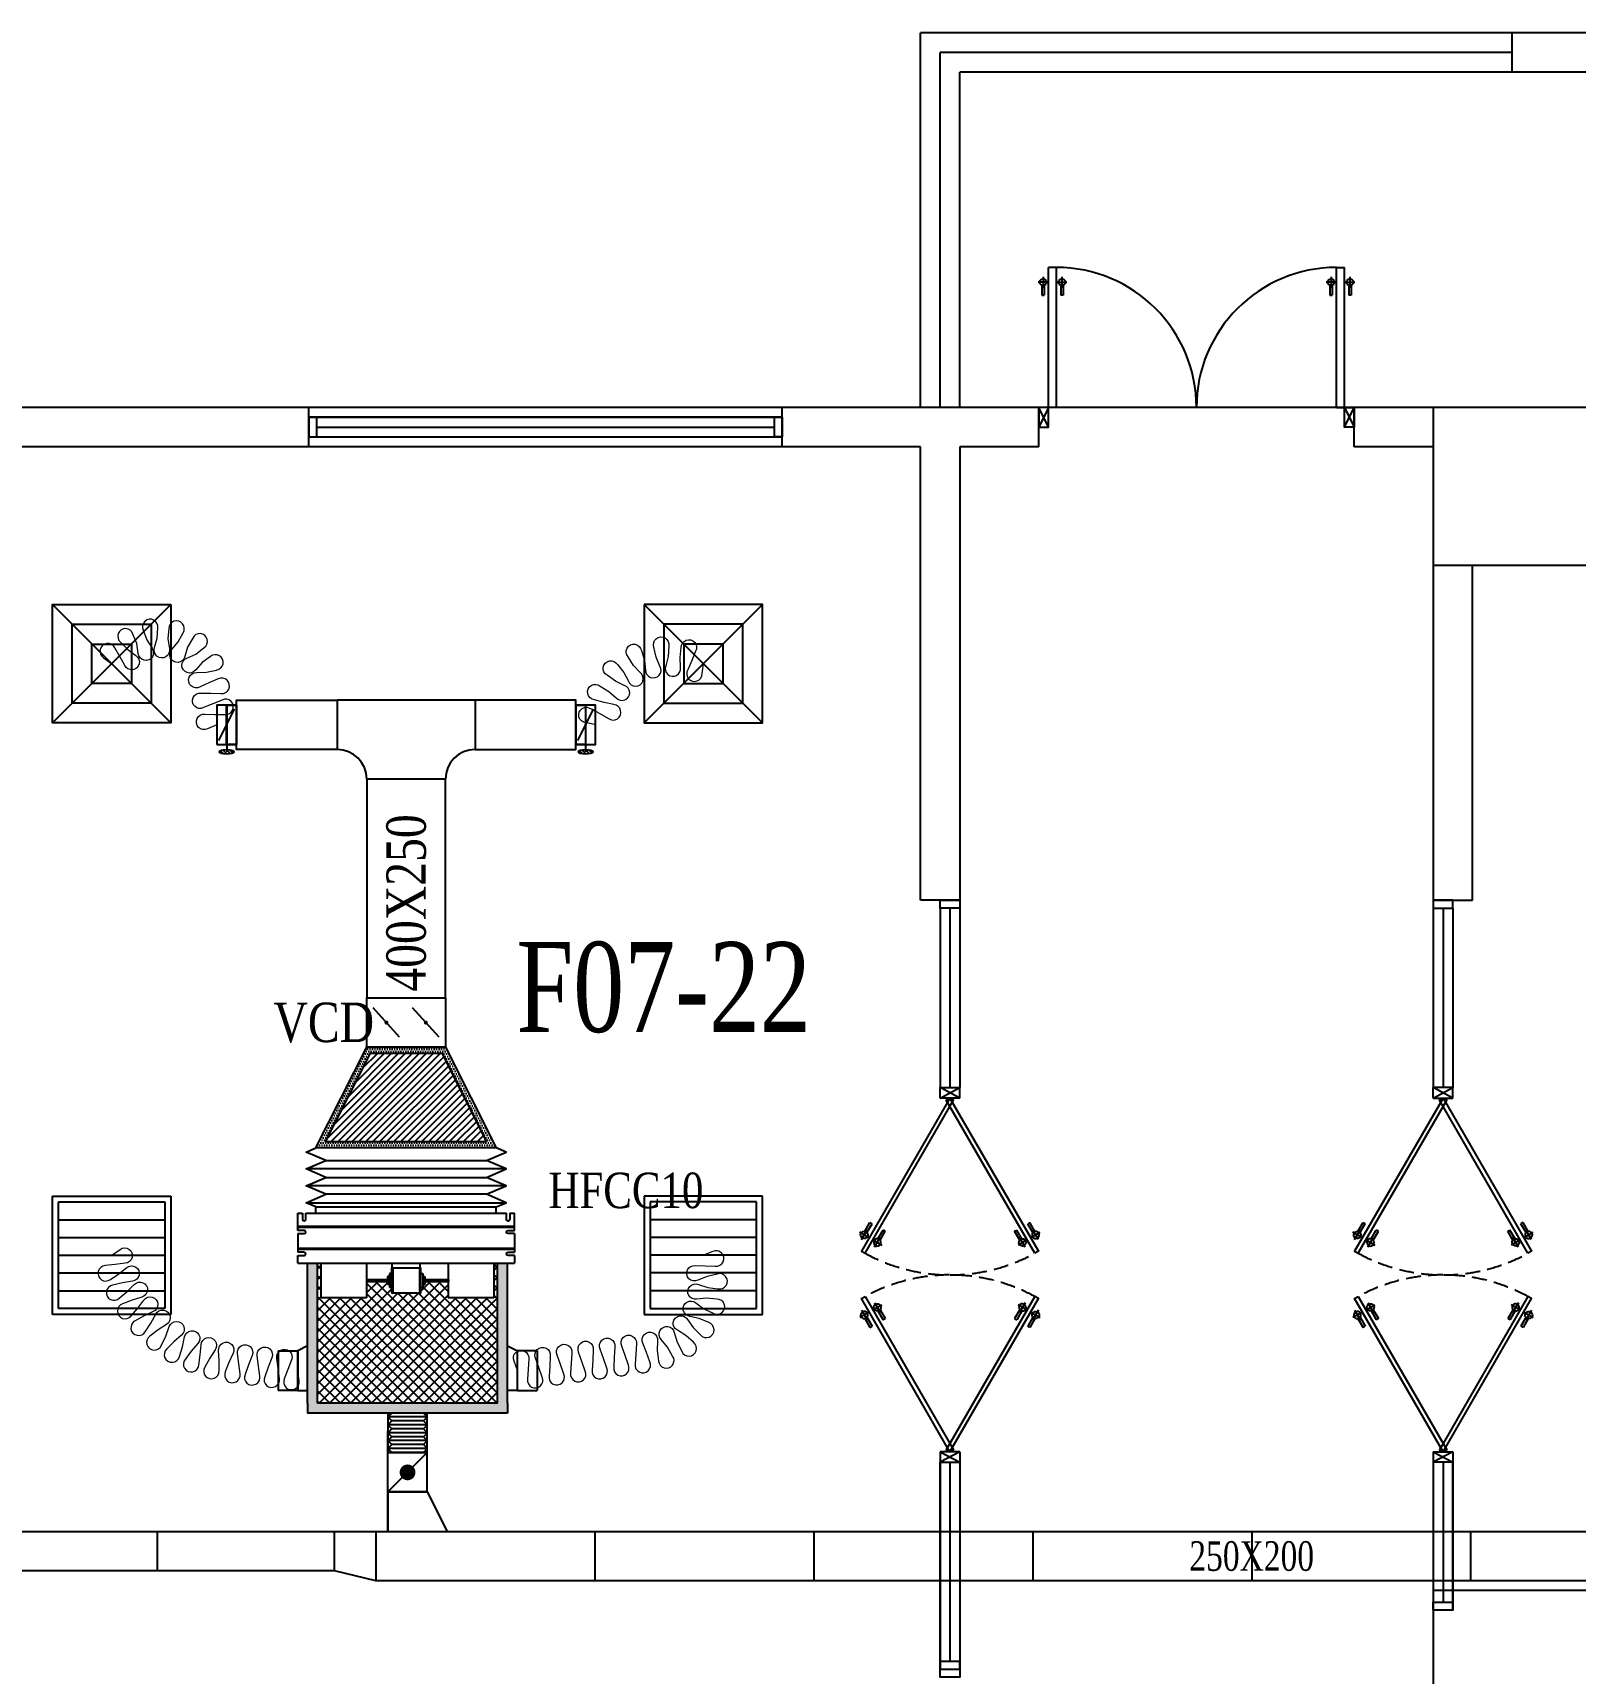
# Model space of a CAD drawing. Header units: metres. Extents: x 352651 to 1421851, y -87441 to -24441.
# Drawn here: x 909482 to 917302, y -40880 to -32560 of the extents above; entities that cross this region are included whole.
import ezdxf
from ezdxf.enums import TextEntityAlignment as Align

# ---------------------------------------------------------------- set-up
doc = ezdxf.new("R2010")
doc.units = ezdxf.units.M
doc.header["$LTSCALE"] = 300
doc.header["$MEASUREMENT"] = 0
doc.linetypes.add('DASHED2', pattern=[0.375, 0.25, -0.125])
for name, color, linetype in [('bat noi mem', 4, 'CONTINUOUS'), ('CUA', 8, 'CONTINUOUS'), ('CUAGIO', 2, 'CONTINUOUS'), ('HATCH', 145, 'CONTINUOUS'), ('KHUAT', 8, 'DASHED2'), ('KT', 1, 'CONTINUOUS'), ('THAY', 9, 'CONTINUOUS'), ('thiet bi', 11, 'CONTINUOUS'), ('TUONG', 7, 'CONTINUOUS'), ('vach', 6, 'CONTINUOUS')]:
    doc.layers.add(name, color=color, linetype=linetype)
doc.layers.add('noi mem', color=5, linetype='BATTING', lineweight=0)
doc.styles.add('PHU', font='vntimeh.shx', dxfattribs={"width": 0.8})
doc.styles.add('ROMANS', font='romans.shx', dxfattribs={"width": 0.75, "bigfont": 'romancvn.shx'})
doc.linetypes.add('BATTING', pattern='A,0.0001,-0.1,[134,ltypeshp.shx,S=0.1,R=0,X=-0.1,Y=0],-0.2,[134,ltypeshp.shx,S=0.1,R=180,X=0.1,Y=0],-0.1', length=0.4001)

# ---------------------------------------------------------------- blocks, each defined once
blk = doc.blocks.new('c1800')
at = {"layer": 'CUA', "ltscale": 0.2}
for p, q in [((50, 0), (50, 710)), ((90, 710), (50, 710)), ((90, 0), (90, 710)), ((1510, 0), (1510, 710)), ((1510, 710), (1550, 710)), ((1550, 0), (1550, 710)), ((46.9, 635.3), (-2.3, 635.3)), ((16.3, 619.1), (16.3, 569.8)), ((22.3, 661.5), (22.3, 606.6)), ((28.2, 619.1), (28.2, 569.8)), ((93.1, 635.3), (142.3, 635.3)), ((111.8, 619.1), (111.8, 569.8)), ((117.7, 661.5), (117.7, 606.6)), ((123.7, 619.1), (123.7, 569.8)), ((1506.9, 635.3), (1457.7, 635.3)), ((1476.3, 619.1), (1476.3, 569.8)), ((1482.3, 661.5), (1482.3, 606.6)), ((1488.2, 619.1), (1488.2, 569.8)), ((1553.1, 635.3), (1602.3, 635.3)), ((1571.8, 619.1), (1571.8, 569.8)), ((1577.7, 661.5), (1577.7, 606.6)), ((1583.7, 619.1), (1583.7, 569.8)), ((16.3, 569.8), (28.2, 569.8)), ((123.7, 569.8), (111.8, 569.8)), ((1476.3, 569.8), (1488.2, 569.8)), ((1583.7, 569.8), (1571.8, 569.8)), ((50, 0), (0, -100)), ((50, -100), (0, 0)), ((50, -100), (50, 0)), ((90, 0), (50, 0)), ((1510, 0), (1550, 0)), ((1550, -100), (1550, 0)), ((1550, -100), (1600, 0)), ((1550, 0), (1600, -100)), ((50, -100), (50, -100)), ((1550, -100), (1550, -100))]:
    blk.add_line(p, q, dxfattribs=at)
for points in [[(50, 0), (0, 0), (0, -100), (50, -100)], [(1550, 0), (1600, 0), (1600, -100), (1550, -100)]]:
    blk.add_lwpolyline(points, close=True, dxfattribs=at)
for centre in [(22.3, 635.3), (117.7, 635.3), (1482.3, 635.3), (1577.7, 635.3)]:
    blk.add_circle(centre, 17.3, dxfattribs=at)
for centre, start, end in [((90, 0), 0, 90), ((1510, 0), 90, 180)]:
    blk.add_arc(centre, 710, start, end, dxfattribs=at)
blk = doc.blocks.new('cot1')
at = {"layer": 'vach'}
blk.add_lwpolyline([(-400, -400), (400, -400), (400, 400), (-400, 400)], close=True, dxfattribs=at)
blk = doc.blocks.new('SAD')
at = {"layer": 'CUAGIO', "color": 8}
for p, q in [((-300, -300), (300, 300)), ((300, -300), (-300, 300))]:
    blk.add_line(p, q, dxfattribs=at)
at = {"layer": 'CUAGIO'}
blk.add_lwpolyline([(300, -300), (300, 300), (-300, 300), (-300, -300)], close=True, dxfattribs=at)
at = {"layer": 'CUAGIO', "color": 8}
for points in [[(200, -200), (200, 200), (-200, 200), (-200, -200)], [(100, -100), (100, 100), (-100, 100), (-100, -100)]]:
    blk.add_lwpolyline(points, close=True, dxfattribs=at)
blk = doc.blocks.new('SAG')
at = {"layer": 'CUAGIO'}
for p, q in [((-300, 300), (-300, -300)), ((300, 300), (-300, 300)), ((300, -300), (300, 300)), ((-300, -300), (300, -300))]:
    blk.add_line(p, q, dxfattribs=at)
at = {"layer": 'CUAGIO', "color": 8}
for p, q in [((-270, 270), (-270, -270)), ((270, 270), (-270, 270)), ((-180, -270), (-180, 270)), ((-90, -270), (-90, 270)), ((0, -270), (0, 270)), ((90, -270), (90, 270)), ((180, -270), (180, 270)), ((270, -270), (270, 270)), ((-270, -270), (270, -270))]:
    blk.add_line(p, q, dxfattribs=at)
blk = doc.blocks.new('1-van gio D200')
at = {"layer": 'CUAGIO'}
h = blk.add_hatch(dxfattribs=at)
h.set_pattern_fill('ANSI31', color=256, scale=100, style=0)
edge = h.paths.add_edge_path()
edge.add_ellipse((486127, -58494), major_axis=(-38.1, 0), ratio=0.310482, start_angle=0, end_angle=360, ccw=False)
for p, q in [((486167, -58437.3), (486087.1, -58277.5)), ((486127, -58257.4), (486127, -58494))]:
    blk.add_line(p, q, dxfattribs=at)
at = {"layer": 'CUAGIO', "const_width": 3}
for points in [[(486127, -58457.4), (486177, -58457.4), (486177, -58257.4), (486077, -58257.4), (486077, -58457.4), (486127, -58457.4)], [(486167, -58437.3), (486087.1, -58277.5)], [(486127, -58257.4), (486127, -58494)]]:
    blk.add_lwpolyline(points, dxfattribs=at)
at = {"layer": 'CUAGIO'}
blk.add_lwpolyline([(486177, -58457.4), (486077, -58457.4), (486077, -58257.4), (486177, -58257.4)], close=True, dxfattribs=at)
at = {"layer": 'CUAGIO', "const_width": 5.35}
blk.add_lwpolyline([(486130.7, -58357.4, -1), (486123.3, -58357.4, -1)], format="xyb", close=True, dxfattribs=at)
at = {"layer": 'CUAGIO', "extrusion": (0, 0, -1)}
blk.add_ellipse((486127, -58494), major_axis=(-38.1, 0), ratio=0.310482, start_param=-1.570796, end_param=4.712389, dxfattribs=at)
blk = doc.blocks.new('bac noi mem')
at = {"layer": 'bat noi mem'}
for p, q in [((493886.7, -64673), (493866.7, -64693)), ((494066.7, -64693), (493866.7, -64693)), ((493866.7, -64693), (493886.7, -64713)), ((493886.7, -64713), (493866.7, -64733)), ((494046.7, -64673), (493886.7, -64673)), ((494046.7, -64713), (493886.7, -64713)), ((494046.7, -64673), (494066.7, -64693)), ((494066.7, -64693), (494046.7, -64713)), ((494046.7, -64713), (494066.7, -64733)), ((494066.7, -64733), (493866.7, -64733)), ((493866.7, -64733), (493886.7, -64753)), ((493886.7, -64753), (493866.7, -64773)), ((494066.7, -64773), (493866.7, -64773)), ((493866.7, -64773), (493886.7, -64793)), ((493886.7, -64793), (493866.7, -64813)), ((494046.7, -64753), (493886.7, -64753)), ((494046.7, -64793), (493886.7, -64793)), ((494066.7, -64733), (494046.7, -64753)), ((494046.7, -64753), (494066.7, -64773)), ((494066.7, -64773), (494046.7, -64793)), ((494046.7, -64793), (494066.7, -64813)), ((494066.7, -64813), (493866.7, -64813)), ((493866.7, -64813), (493886.7, -64833)), ((493886.7, -64833), (493866.7, -64853)), ((494066.7, -64853), (493866.7, -64853)), ((493866.7, -64853), (493886.7, -64873)), ((494046.7, -64833), (493886.7, -64833)), ((494046.7, -64873), (493886.7, -64873)), ((494066.7, -64813), (494046.7, -64833)), ((494046.7, -64833), (494066.7, -64853)), ((494066.7, -64853), (494046.7, -64873))]:
    blk.add_line(p, q, dxfattribs=at)

msp = doc.modelspace()

# ---------------------------------------------------------------- hatches: boundary and pattern name
at = {"layer": 'CUAGIO'}
h = msp.add_hatch(dxfattribs=at)
h.set_pattern_fill('DOTS', color=256, scale=200, style=0)
h.set_pattern_definition([(0, (85841.88, -151738.828), (6.25, 12.5), [0, -12.5])])
h.paths.add_polyline_path([(911783.2, -38184.9), (910966.6, -38184.9), (911193.4, -37734.9), (911556.5, -37734.9)], flags=16)
h.paths.add_polyline_path([(911831.9, -38214.9), (910917.9, -38214.9), (911174.9, -37704.9), (911574.9, -37704.9)])
h = msp.add_hatch(dxfattribs=at)
h.set_pattern_fill('ANSI31', color=256, scale=200, style=0)
h.set_pattern_definition([(45, (85841.88, -151738.828), (-17.6776695, 17.6776695), [])])
h.paths.add_polyline_path([(911678.5, -37977), (911382.1, -37977), (911382.1, -38184.9), (911783.2, -38184.9)])
h.paths.add_polyline_path([(911556.5, -37734.9), (911382.1, -37734.9), (911382.1, -37977), (911678.5, -37977)])
h.paths.add_polyline_path([(911382.1, -37734.9), (911193.4, -37734.9), (911071.4, -37977), (911382.1, -37977)])
h.paths.add_polyline_path([(911382.1, -37977), (911071.4, -37977), (910966.6, -38184.9), (911382.1, -38184.9)])
h = msp.add_hatch(dxfattribs=at)
h.set_pattern_fill('DOTS', color=2, scale=200, style=0)
h.set_pattern_definition([(0, (338269.913, 18032.082), (6.25, 12.5), [0, -12.5])])
h.paths.add_polyline_path([(911838.9, -39510.4), (910925.3, -39510.4), (910925.3, -38800.4), (910875.3, -38800.4), (910875.3, -39510.4), (910875.3, -39560.4), (911888.9, -39560.4), (911888.9, -39510.4), (911888.9, -38800.4), (911838.9, -38800.4)])
at = {"layer": 'CUAGIO', "ltscale": 1.5}
h = msp.add_hatch(dxfattribs=at)
h.set_pattern_fill('ANSI37', color=9, scale=300, style=0)
h.set_pattern_definition([(45, (449096.513, -450.78), (-26.5165043, 26.5165043), []), (135, (449096.513, -450.78), (-26.5165043, -26.5165043), [])])
h.paths.add_polyline_path([(911838.9, -39510.4), (911838.9, -38800.4), (911819.8, -38800.4), (911819.8, -38975.4), (911589.6, -38975.4), (911589.6, -38892.5), (911469.9, -38892.5), (911469.9, -38908.1), (911459.4, -38908.1), (911459.4, -38923.9), (911449.5, -38923.9), (911449.5, -38948.9, -1), (911443, -38951), (911306.8, -38951, -1), (911300.4, -38948.9), (911300.4, -38923.9), (911290.5, -38923.9), (911290.5, -38908.1), (911279.9, -38908.1), (911279.9, -38892.5), (911174.7, -38892.5), (911174.7, -38975.4), (910944.5, -38975.4), (910944.5, -38800.4), (910925.3, -38800.4), (910925.3, -39510.4)])

# ---------------------------------------------------------------- linework, layer by layer
at = {"layer": 'bat noi mem'}
for p, q in [((911831.9, -38214.9), (910917.9, -38214.9)), ((911881.9, -38322.1), (910867.9, -38322.1)), ((910967.9, -38279.2), (911781.9, -38279.2)), ((911881.9, -38407.8), (910867.9, -38407.8)), ((910967.9, -38364.9), (911781.9, -38364.9)), ((910867.9, -38493.5), (911881.9, -38493.5)), ((911781.9, -38450.6), (910967.9, -38450.6))]:
    msp.add_line(p, q, dxfattribs=at)
for points in [[(910917.9, -38514.9), (910867.9, -38493.5), (910967.9, -38450.6), (910867.9, -38407.8), (910967.9, -38364.9), (910867.9, -38322.1), (910967.9, -38279.2), (910867.9, -38236.3), (910917.9, -38214.9)], [(911831.9, -38514.9), (911881.9, -38493.5), (911781.9, -38450.6), (911881.9, -38407.8), (911781.9, -38364.9), (911881.9, -38322.1), (911781.9, -38279.2), (911881.9, -38236.3), (911831.9, -38214.9)]]:
    msp.add_lwpolyline(points, dxfattribs=at)
at = {"layer": 'CUA', "linetype": 'Continuous'}
for p, q in [((913282.1, -34509.6), (910882.1, -34509.6)), ((910882.1, -34509.6), (913282.1, -34509.6)), ((910882.1, -34609.6), (913282.1, -34609.6)), ((910922.1, -34559.6), (913242.1, -34559.6)), ((914082.1, -36999.6), (914082.1, -37909.6)), ((914132.1, -36999.6), (914132.1, -37909.6)), ((914182.1, -36999.6), (914182.1, -37909.6)), ((916582.1, -36999.6), (916582.1, -37909.6)), ((916632.1, -36999.6), (916632.1, -37909.6)), ((916682.1, -36999.6), (916682.1, -37909.6)), ((914082.1, -40859.6), (914082.1, -39809.6)), ((914082.1, -39809.6), (914082.1, -40859.6)), ((914132.1, -39809.6), (914132.1, -40819.6)), ((914182.1, -39809.6), (914182.1, -40859.6)), ((916582.1, -39809.6), (916582.1, -40559.6)), ((916632.1, -39809.6), (916632.1, -40519.6)), ((916682.1, -40559.6), (916682.1, -39809.6)), ((916682.1, -39809.6), (916682.1, -40559.6))]:
    msp.add_line(p, q, dxfattribs=at)
at = {"layer": 'CUA'}
for p, q in [((914082.1, -37909.6), (914181.7, -37909.6)), ((914181.7, -37962.3), (914082.1, -37909.6)), ((914082.1, -37962.3), (914181.7, -37909.6)), ((914082.1, -37962.3), (914082.1, -37909.6)), ((914181.7, -37962.3), (914181.7, -37909.6)), ((916682.1, -37909.6), (916582.6, -37909.6)), ((916582.6, -37962.3), (916682.1, -37909.6)), ((916682.1, -37962.3), (916582.6, -37909.6)), ((916582.6, -37962.3), (916582.6, -37909.6)), ((916682.1, -37962.3), (916682.1, -37909.6)), ((914181.7, -37962.3), (914082.1, -37962.3)), ((916582.6, -37962.3), (916682.1, -37962.3)), ((913700.5, -38638.5), (913726.5, -38593.5)), ((913711.3, -38644.7), (913737.3, -38599.7)), ((913726.5, -38593.5), (913737.3, -38599.7)), ((914537.3, -38593.5), (914526.5, -38599.7)), ((914552.5, -38644.7), (914526.5, -38599.7)), ((914563.3, -38638.5), (914537.3, -38593.5)), ((916201, -38638.5), (916227, -38593.5)), ((916211.8, -38644.7), (916237.8, -38599.7)), ((916227, -38593.5), (916237.8, -38599.7)), ((917037.8, -38593.5), (917027, -38599.7)), ((917053, -38644.7), (917027, -38599.7)), ((917063.8, -38638.5), (917037.8, -38593.5)), ((913719.9, -38669.5), (913674.9, -38643.5)), ((913683.6, -38680.4), (913712.5, -38630.2)), ((913741.5, -38681.9), (913786.4, -38707.9)), ((913750.2, -38718.8), (913779.1, -38668.7)), ((913767.2, -38677), (913793.1, -38631.9)), ((913778, -38683.2), (913803.9, -38638.2)), ((913803.9, -38638.2), (913793.1, -38631.9)), ((914459.9, -38638.2), (914470.7, -38631.9)), ((914485.9, -38683.2), (914459.9, -38638.2)), ((914496.7, -38677), (914470.7, -38631.9)), ((914522.4, -38681.9), (914477.4, -38707.9)), ((914513.7, -38718.8), (914484.7, -38668.7)), ((914544, -38669.5), (914588.9, -38643.5)), ((914580.3, -38680.4), (914551.3, -38630.2)), ((916220.3, -38669.5), (916175.4, -38643.5)), ((916184, -38680.4), (916213, -38630.2)), ((916241.9, -38681.9), (916286.9, -38707.9)), ((916250.6, -38718.8), (916279.6, -38668.7)), ((916267.6, -38677), (916293.6, -38631.9)), ((916278.4, -38683.2), (916304.4, -38638.2)), ((916304.4, -38638.2), (916293.6, -38631.9)), ((916960.3, -38638.2), (916971.1, -38631.9)), ((916986.3, -38683.2), (916960.3, -38638.2)), ((916997.1, -38677), (916971.1, -38631.9)), ((917022.8, -38681.9), (916977.9, -38707.9)), ((917014.1, -38718.8), (916985.1, -38668.7)), ((917044.4, -38669.5), (917089.4, -38643.5)), ((917080.7, -38680.4), (917051.8, -38630.2)), ((913741.5, -39037.2), (913786.4, -39011.3)), ((913750.2, -39000.3), (913779.1, -39050.5)), ((914522.4, -39037.2), (914477.4, -39011.3)), ((914513.7, -39000.3), (914484.7, -39050.5)), ((916241.9, -39037.2), (916286.9, -39011.3)), ((916250.6, -39000.3), (916279.6, -39050.5)), ((917022.8, -39037.2), (916977.9, -39011.3)), ((917014.1, -39000.3), (916985.1, -39050.5)), ((913719.9, -39049.7), (913674.9, -39075.6)), ((913683.6, -39038.8), (913712.5, -39088.9)), ((913700.5, -39080.6), (913726.5, -39125.7)), ((913711.3, -39074.4), (913737.3, -39119.4)), ((913767.2, -39042.2), (913793.1, -39087.2)), ((913778, -39035.9), (913803.9, -39081)), ((913803.9, -39081), (913793.1, -39087.2)), ((914485.9, -39035.9), (914459.9, -39081)), ((914459.9, -39081), (914470.7, -39087.2)), ((914496.7, -39042.2), (914470.7, -39087.2)), ((914552.5, -39074.4), (914526.5, -39119.4)), ((914563.3, -39080.6), (914537.3, -39125.7)), ((914544, -39049.7), (914588.9, -39075.6)), ((914580.3, -39038.8), (914551.3, -39088.9)), ((916220.3, -39049.7), (916175.4, -39075.6)), ((916184, -39038.8), (916213, -39088.9)), ((916201, -39080.6), (916227, -39125.7)), ((916211.8, -39074.4), (916237.8, -39119.4)), ((916267.6, -39042.2), (916293.6, -39087.2)), ((916278.4, -39035.9), (916304.4, -39081)), ((916304.4, -39081), (916293.6, -39087.2)), ((916986.3, -39035.9), (916960.3, -39081)), ((916960.3, -39081), (916971.1, -39087.2)), ((916997.1, -39042.2), (916971.1, -39087.2)), ((917053, -39074.4), (917027, -39119.4)), ((917063.8, -39080.6), (917037.8, -39125.7)), ((917044.4, -39049.7), (917089.4, -39075.6)), ((917080.7, -39038.8), (917051.8, -39088.9)), ((913726.5, -39125.7), (913737.3, -39119.4)), ((914537.3, -39125.7), (914526.5, -39119.4)), ((916227, -39125.7), (916237.8, -39119.4)), ((917037.8, -39125.7), (917027, -39119.4)), ((914181.7, -39756.8), (914082.1, -39756.8)), ((914181.7, -39756.8), (914082.1, -39809.6)), ((914082.1, -39756.8), (914181.7, -39809.6)), ((914082.1, -39756.8), (914082.1, -39809.6)), ((914181.7, -39756.8), (914181.7, -39809.6)), ((916582.6, -39756.8), (916682.1, -39756.8)), ((916582.6, -39756.8), (916682.1, -39809.6)), ((916682.1, -39756.8), (916582.6, -39809.6)), ((916582.6, -39756.8), (916582.6, -39809.6)), ((916682.1, -39756.8), (916682.1, -39809.6)), ((914082.1, -39809.6), (914181.7, -39809.6)), ((916682.1, -39809.6), (916582.6, -39809.6))]:
    msp.add_line(p, q, dxfattribs=at)
at = {"layer": 'CUA', "linetype": 'Continuous'}
for points in [[(910882.1, -34609.6), (910922.1, -34609.6), (910922.1, -34509.6), (910882.1, -34509.6)], [(913282.1, -34609.6), (913242.1, -34609.6), (913242.1, -34509.6), (913282.1, -34509.6)], [(914182.1, -36959.6), (914182.1, -36999.6), (914082.1, -36999.6), (914082.1, -36959.6)], [(916582.1, -36959.6), (916582.1, -36999.6), (916682.1, -36999.6), (916682.1, -36959.6)], [(916582.1, -40559.6), (916582.1, -40519.6), (916682.1, -40519.6), (916682.1, -40559.6)], [(914182.1, -40859.6), (914182.1, -40819.6), (914082.1, -40819.6), (914082.1, -40859.6)], [(914182.1, -40859.6), (914182.1, -40899.6), (914082.1, -40899.6), (914082.1, -40859.6)]]:
    msp.add_lwpolyline(points, close=True, dxfattribs=at)
at = {"layer": 'CUA'}
for points in [[(913701.6, -38749.9), (914150.2, -37972.9), (914131.9, -37962.3), (913683.3, -38739.4)], [(914562.2, -38749.9), (914113.6, -37972.9), (914131.9, -37962.3), (914580.5, -38739.4)], [(916202, -38749.9), (916650.6, -37972.9), (916632.4, -37962.3), (916183.7, -38739.4)], [(917062.7, -38749.9), (916614.1, -37972.9), (916632.4, -37962.3), (917081, -38739.4)], [(913701.6, -38969.2), (914150.2, -39746.2), (914131.9, -39756.8), (913683.3, -38979.8)], [(914562.2, -38969.2), (914113.6, -39746.2), (914131.9, -39756.8), (914580.5, -38979.8)], [(916202, -38969.2), (916650.6, -39746.2), (916632.4, -39756.8), (916183.7, -38979.8)], [(917062.7, -38969.2), (916614.1, -39746.2), (916632.4, -39756.8), (917081, -38979.8)]]:
    msp.add_lwpolyline(points, close=True, dxfattribs=at)
for centre, major_axis in [((913697.4, -38656.5), (4.7, -17.6)), ((914499.9, -38694.9), (17.6, -4.7)), ((916197.8, -38656.5), (4.7, -17.6)), ((917000.3, -38694.9), (17.6, -4.7)), ((913764, -39024.2), (-17.6, 4.7)), ((916264.4, -39024.2), (-17.6, 4.7)), ((914566.5, -39062.7), (-4.7, 17.6)), ((917066.9, -39062.7), (-4.7, 17.6))]:
    msp.add_ellipse(centre, major_axis=major_axis, ratio=1, dxfattribs=at)
at = {"layer": 'CUA', "extrusion": (0, 0, -1)}
for centre, major_axis in [((913764, -38694.9), (-17.6, -4.7)), ((914566.5, -38656.5), (-4.7, -17.6)), ((916264.4, -38694.9), (-17.6, -4.7)), ((917066.9, -38656.5), (-4.7, -17.6)), ((914499.9, -39024.2), (17.6, 4.7)), ((917000.3, -39024.2), (17.6, 4.7)), ((913697.4, -39062.7), (4.7, 17.6)), ((916197.8, -39062.7), (4.7, 17.6))]:
    msp.add_ellipse(centre, major_axis=major_axis, ratio=1, dxfattribs=at)
at = {"layer": 'CUAGIO', "ltscale": 1.5}
msp.add_line((911724.9, -35944.9), (911024.9, -35944.9), dxfattribs=at)
at = {"layer": 'CUAGIO', "color": 2}
for p, q in [((911174.9, -36344.9), (911174.9, -37454.9)), ((911574.9, -37454.9), (911574.9, -36344.9)), ((910875.3, -39510.4), (910875.3, -39560.4)), ((911838.9, -39510.4), (910925.3, -39510.4)), ((911888.9, -39510.4), (911888.9, -39560.4))]:
    msp.add_line(p, q, dxfattribs=at)
at = {"layer": 'CUAGIO'}
for p, q in [((911574.9, -36344.9), (911174.9, -36344.9)), ((911341.9, -37654.2), (911208, -37505.6)), ((911541.9, -37654.2), (911408, -37505.6)), ((910875.3, -39510.4), (910875.3, -38800.4)), ((910925.3, -38800.4), (910925.3, -38800.4)), ((910925.3, -39510.4), (910925.3, -38800.4)), ((911838.9, -38800.4), (911838.9, -38800.4)), ((911838.9, -39510.4), (911838.9, -38800.4)), ((911888.9, -39510.4), (911888.9, -38800.4)), ((910725.6, -39245.1), (910725.6, -39445.1)), ((910825.3, -39245.1), (910825.3, -39445.1)), ((910825.3, -39445.1), (910825.3, -39245.1)), ((911938.9, -39445.1), (911938.9, -39245.1)), ((911938.9, -39445.1), (911938.9, -39245.1)), ((912038.6, -39245.1), (912038.6, -39445.1)), ((910825.3, -39445.1), (910725.6, -39445.1)), ((911938.9, -39445.1), (912038.6, -39445.1)), ((911888.9, -39560.4), (910875.3, -39560.4)), ((911482.1, -39959.5), (911482.1, -39560.4)), ((911282.1, -40159.5), (911282.1, -39652.3)), ((911282.1, -39760.4), (911482.1, -39760.4)), ((911482.1, -39760.4), (911282.1, -39960.3)), ((911282.1, -39960.3), (911482.1, -39960.3)), ((911482.1, -39960.3), (911282.1, -39960.3)), ((911282.1, -39960.3), (911282.1, -40160.3)), ((911482.1, -39960.3), (911282.1, -39960.3)), ((911482.1, -39960.3), (911582.1, -40160.3)), ((906207.1, -40160.3), (916772.2, -40160.3)), ((910112.1, -40160.3), (910112.1, -40360.3)), ((911012.1, -40360.3), (911012.1, -40160.3)), ((911222.1, -40160.3), (911222.1, -40360.3)), ((912332.1, -40160.3), (912332.1, -40410.3)), ((913442.1, -40160.3), (913442.1, -40410.3)), ((914552.1, -40160.3), (914552.1, -40410.3)), ((915662.1, -40160.3), (915662.1, -40360.3)), ((915662.1, -40160.3), (915662.1, -40410.3)), ((916044.6, -40160.3), (917882.1, -40160.3)), ((916772.1, -40160.3), (916772.1, -40360.3)), ((916772.1, -40160.3), (916772.1, -40410.3)), ((911012.1, -40360.3), (906207.1, -40360.3)), ((911222.1, -40410.3), (911012.1, -40360.3)), ((911222.1, -40360.3), (911222.1, -40410.3)), ((918082.1, -40410.3), (911222.1, -40410.3))]:
    msp.add_line(p, q, dxfattribs=at)
for points in [[(910464.9, -35969.9), (910514.9, -35969.9), (910514.9, -36169.9), (910464.9, -36169.9)], [(911024.9, -36194.9), (910514.9, -36194.9), (910514.9, -35944.9), (911024.9, -35944.9)], [(911724.9, -36194.9), (912234.9, -36194.9), (912234.9, -35944.9), (911724.9, -35944.9)], [(912234.9, -35969.9), (912284.9, -35969.9), (912284.9, -36169.9), (912234.9, -36169.9)], [(911174.9, -37454.9), (911574.9, -37454.9), (911574.9, -37704.9), (911174.9, -37704.9)], [(911831.9, -38214.9), (910917.9, -38214.9), (911174.9, -37704.9), (911574.9, -37704.9)], [(911783.2, -38184.9), (910966.6, -38184.9), (911193.4, -37734.9), (911556.5, -37734.9)], [(911482.1, -39560.4), (911282.1, -39560.4), (911282.1, -39760.4), (911482.1, -39760.4)]]:
    msp.add_lwpolyline(points, close=True, dxfattribs=at)
for points, const_width in [([(911269.9, -37579.9, 1), (911279.9, -37579.9, 1)], 10), ([(911469.9, -37579.9, 1), (911479.9, -37579.9, 1)], 10), ([(911402.1, -39861, -1), (911362.1, -39861, -1)], 40)]:
    msp.add_lwpolyline(points, format="xyb", close=True, dxfattribs=dict(at, const_width=const_width))
for points in [[(910725.6, -39245.1), (910825.3, -39245.1)], [(910875.3, -39219.9), (910825.3, -39245.1)], [(911888.9, -39219.9), (911938.9, -39245.1)], [(912038.6, -39245.1), (911938.9, -39245.1)], [(910825.3, -39445.1), (910875.3, -39445.1)], [(910825.3, -39445.1), (910875.3, -39445.1)], [(911938.9, -39445.1), (911888.9, -39445.1)], [(911938.9, -39445.1), (911888.9, -39445.1)]]:
    msp.add_lwpolyline(points, dxfattribs=at)
for centre, start, end in [((911024.9, -36344.9), 0, 90), ((911724.9, -36344.9), 90, 180)]:
    msp.add_arc(centre, 150, start, end, dxfattribs=at)
at = {"layer": 'HATCH'}
for p, q in [((916982.1, -32659.6), (914082.1, -32659.6)), ((914082.1, -34459.6), (914082.1, -32659.6)), ((916982.1, -32759.6), (914182.1, -32759.6)), ((914182.1, -34459.6), (914182.1, -32759.6))]:
    msp.add_line(p, q, dxfattribs=at)
at = {"layer": 'KHUAT'}
for centre, start, end in [((914131.9, -37960.3), 241.40997, 298.59003), ((916632.4, -37960.3), 241.40997, 298.59003), ((914131.9, -39758.8), 61.40997, 118.59003), ((916632.4, -39758.8), 61.40997, 118.59003)]:
    msp.add_arc(centre, 899.3, start, end, dxfattribs=at)
at = {"layer": 'noi mem', "linetype": 'ByBlock', "ltscale": 1.5}
for points in [[(910414.9, -36069.9), (910367.7, -36089.2, -1.333333), (910354, -36015.5), (910405, -36016.5), (910456, -36017.5, 1.333333), (910442.3, -35943.7), (910395.1, -35963), (910347.8, -35982.3, -1.333333), (910334.1, -35908.6), (910385.1, -35909.6), (910436.2, -35910.6, 1.333333), (910422.5, -35836.9), (910375.2, -35856.2), (910329.8, -35877.2, -1.333333), (910313, -35804.1), (910363.1, -35803.2), (910414.2, -35791.4, 1.333333), (910383.3, -35723.1), (910340.7, -35753.8), (910308, -35791.2, -1.333333), (910263.1, -35731.1), (910308.2, -35710.3), (910349.7, -35678.2, 1.333333), (910293, -35629.1), (910267.2, -35674.8), (910253.1, -35722.4, -1.333333), (910187.2, -35686.6), (910219.5, -35648.9), (910243.8, -35602.4, 1.333333), (910171.7, -35581.5), (910167.4, -35633.9), (910174.6, -35683, -1.333333), (910099.7, -35678), (910113.3, -35630.3), (910115.8, -35577.9, 1.333333), (910041.7, -35589.1), (910059.6, -35638.4), (910086.7, -35680, -1.333333), (910016.7, -35706.9), (910009, -35657.8), (909989.4, -35609.1, 1.333333), (909926.7, -35650.3), (909963.7, -35687.6), (910004.4, -35718.3, -1.333333), (909948.1, -35767.8), (909922.8, -35723.5), (909897.4, -35679.3, 1.333333), (909841.3, -35729), (909882.1, -35759.6)], [(912334.9, -36069.9), (912285.8, -36058.5, -1.333333), (912312.7, -35988.4), (912356.9, -36012.8), (912401, -36037.2, 1.333333), (912427.9, -35967.2), (912378.8, -35955.8), (912329.1, -35941.9, -1.333333), (912358.9, -35873), (912403, -35899.7), (912439.8, -35932.2, 1.333333), (912481, -35869.5), (912436.5, -35848.7), (912394.5, -35818.2, -1.333333), (912446.4, -35764), (912478.7, -35804.6), (912501.5, -35848.1, 1.333333), (912562.3, -35804.2), (912528.2, -35768.8), (912499.8, -35725.4, -1.333333), (912567.6, -35693.2), (912583.3, -35742.7), (912589.1, -35791.4, 1.333333), (912661.6, -35772.1), (912642.3, -35727), (912631.4, -35676.3, -1.333333), (912706.1, -35670.4), (912703.2, -35722.2), (912691.2, -35769.8, 1.333333), (912765.7, -35777.7), (912763.9, -35728.6), (912769.6, -35678.1, -1.333333), (912842.3, -35696.6), (912823.1, -35743.7), (912803.4, -35790.2, 1.333333), (912875.9, -35809.7), (912882.1, -35759.6)], [(909882.1, -38759.6), (909924.5, -38730.2, -1.333333), (909951.1, -38800.3), (909900, -38806.4), (909848.8, -38812.6, 1.333333), (909875.5, -38882.7), (909917.8, -38853.3), (909958.6, -38822.6, -1.333333), (909987.8, -38891.7), (909937.3, -38899.5), (909886.7, -38911.3, 1.333333), (909920.7, -38978.1), (909960, -38944.2), (909996.1, -38908.1, -1.333333), (910034.7, -38972.4), (909985.8, -38987.2), (909937.3, -39006, 1.333333), (909980.3, -39067.4), (910014.5, -39028.3), (910045.2, -38987.5, -1.333333), (910092.4, -39045.7), (910046.1, -39067.3), (910000.8, -39092.6, 1.333333), (910052, -39147.4), (910080.4, -39103.9), (910105, -39059.1, -1.333333), (910159.9, -39110.2), (910117.1, -39138), (910075.8, -39169.5, 1.333333), (910134.2, -39216.6), (910156.1, -39169.5), (910174.2, -39121.7, -1.333333), (910235.8, -39164.5), (910197.3, -39198.1), (910160.8, -39235.1, 1.333333), (910225.2, -39273.5), (910240.4, -39223.8), (910251.6, -39173.9, -1.333333), (910318.6, -39207.7), (910285.2, -39246.4), (910254.2, -39288.1, 1.333333), (910323.4, -39317.1), (910331.4, -39265.7), (910335.5, -39214.8, -1.333333), (910406.6, -39238.8), (910378.9, -39281.8), (910354.1, -39327.4, 1.333333), (910426.7, -39346.4), (910427.4, -39294.4), (910424.3, -39243.4, -1.333333), (910498.1, -39257.2), (910476.7, -39303.7), (910458.1, -39351.9, 1.333333), (910532.6, -39361.3), (910526.5, -39309.9), (910520, -39258.8, -1.333333), (910594.5, -39267.6), (910576.3, -39315.8), (910558.1, -39364, 1.333333), (910632.6, -39372.8), (910626.1, -39321.6), (910619.6, -39270.5, -1.333333), (910694.1, -39279.3), (910675.9, -39327.5), (910657.7, -39375.7, 1.333333), (910732.2, -39384.5), (910725.7, -39333.4), (910719.2, -39282.3, -1.333333), (910793.7, -39291), (910775.5, -39339.2), (910757.3, -39387.4, 1.333333), (910831.8, -39396.2), (910825.3, -39345.1)], [(911938.9, -39345.1), (911922.1, -39297, -1.333333), (911996.4, -39286.5), (911993.5, -39337.4), (911990.6, -39388.3, 1.333333), (912064.9, -39377.9), (912048.1, -39329.8), (912031.3, -39281.6, -1.333333), (912105.6, -39271.2), (912102.7, -39322.1), (912099.8, -39373, 1.333333), (912174, -39362.6), (912157.2, -39314.4), (912140.4, -39266.3, -1.333333), (912214.7, -39255.9), (912211.8, -39306.8), (912208.9, -39357.7, 1.333333), (912283.2, -39347.2), (912266.4, -39299.1), (912249.6, -39251, -1.333333), (912323.9, -39240.5), (912321, -39291.4), (912318.1, -39342.3, 1.333333), (912392.3, -39331.9), (912375.5, -39283.8), (912358.7, -39235.6, -1.333333), (912433, -39225.2), (912430.1, -39276.1), (912427.2, -39327, 1.333333), (912501.5, -39316.5), (912484.7, -39268.4), (912467.9, -39220.3, -1.333333), (912542.2, -39209.8), (912539.3, -39260.7), (912536.4, -39311.6, 1.333333), (912610.6, -39301.2), (912593.8, -39253.1), (912575.6, -39206.3, -1.333333), (912649.5, -39193.5), (912648.1, -39243.6), (912655, -39295.2, 1.333333), (912726.1, -39271.3), (912700.3, -39226), (912668.5, -39187.5, -1.333333), (912734.7, -39152.3), (912748.9, -39200.2), (912772, -39246.9, 1.333333), (912831.6, -39201.4), (912792.6, -39166.8), (912750.2, -39140.5, -1.333333), (912801.7, -39085.9), (912830.4, -39126.7), (912867.2, -39163.6, 1.333333), (912909.1, -39101.3), (912861.1, -39081.1), (912812.6, -39069.8, -1.333333), (912843.8, -39001.6), (912884.1, -39031), (912930.8, -39054.1, 1.333333), (912950.5, -38981.7), (912898.5, -38977.9), (912848.9, -38982.8, -1.333333), (912856.6, -38908.2), (912904.2, -38923.1), (912955.8, -38930, 1.333333), (912951.3, -38855.1), (912900.9, -38868.2), (912853.3, -38886.4, -1.333333), (912840.7, -38812.5), (912891.6, -38813.9), (912942.5, -38815.1, 1.333333), (912929.7, -38741.2), (912882.1, -38759.6)]]:
    msp.add_lwpolyline(points, format="xyb", dxfattribs=at)
at = {"layer": 'THAY'}
for p, q in [((916982.1, -32559.6), (913982.1, -32559.6)), ((913982.1, -34459.6), (913982.1, -32559.6)), ((916182.1, -34459.6), (914582.1, -34459.6))]:
    msp.add_line(p, q, dxfattribs=at)
at = {"layer": 'THAY', "linetype": 'Continuous'}
for p, q in [((913282.1, -34459.6), (910882.1, -34459.6)), ((913282.1, -34659.6), (910882.1, -34659.6))]:
    msp.add_line(p, q, dxfattribs=at)
at = {"layer": 'thiet bi'}
for p, q in [((910917.9, -38546.4), (910917.9, -38514.9)), ((910917.9, -38514.9), (911831.9, -38514.9)), ((911831.9, -38546.4), (911831.9, -38514.9)), ((910825.9, -38633.9), (910825.9, -38546.4)), ((910825.9, -38546.4), (910849.9, -38546.4)), ((910865.9, -38546.4), (911883.9, -38546.4)), ((911899.9, -38546.4), (911923.9, -38546.4)), ((911923.9, -38633.9), (911923.9, -38546.4)), ((910825.9, -38612.4), (911923.9, -38612.4)), ((910825.9, -38617.4), (911923.9, -38617.4)), ((910825.9, -38723.4), (911923.9, -38723.4)), ((910825.9, -38728.4), (911923.9, -38728.4)), ((910825.9, -38800.4), (910825.9, -38760.9)), ((911923.9, -38760.9), (911923.9, -38800.4)), ((910825.9, -38800.4), (911923.9, -38800.4)), ((911290.5, -38851.9), (911290.5, -38923.9)), ((911300.4, -38851.9), (911290.5, -38851.9)), ((911303.6, -38822.5), (911303.6, -38800.4)), ((911306.8, -38824.9), (911306.8, -38951)), ((911443, -38824.9), (911443, -38951)), ((911446.3, -38822.5), (911446.3, -38800.4)), ((911449.5, -38851.9), (911459.4, -38851.9)), ((911459.4, -38851.9), (911459.4, -38923.9)), ((911174.7, -38883.4), (911279.9, -38883.4)), ((911174.7, -38892.5), (911279.9, -38892.5)), ((911279.9, -38867.7), (911279.9, -38908.1)), ((911290.5, -38867.7), (911279.9, -38867.7)), ((911290.5, -38908.1), (911279.9, -38908.1)), ((911300.4, -38923.9), (911290.5, -38923.9)), ((911449.5, -38923.9), (911459.4, -38923.9)), ((911459.4, -38867.7), (911469.9, -38867.7)), ((911459.4, -38908.1), (911469.9, -38908.1)), ((911469.9, -38867.7), (911469.9, -38908.1)), ((911469.9, -38883.4), (911589.6, -38883.4)), ((911469.9, -38892.5), (911589.6, -38892.5)), ((911589.6, -38883.4), (911589.6, -38892.5))]:
    msp.add_line(p, q, dxfattribs=at)
for points in [[(910849.9, -38546.4), (910849.9, -38578.4, 1), (910865.9, -38578.4), (910865.9, -38546.4)], [(911899.9, -38546.4), (911899.9, -38578.4, -1), (911883.9, -38578.4), (911883.9, -38546.4)], [(910825.9, -38649.9), (910857.9, -38649.9, 1), (910857.9, -38633.9), (910825.9, -38633.9)], [(911923.9, -38649.9), (911891.9, -38649.9, -1), (911891.9, -38633.9), (911923.9, -38633.9)], [(910825.9, -38760.9), (910857.9, -38760.9, 1), (910857.9, -38744.9), (910825.9, -38744.9)], [(911923.9, -38760.9), (911891.9, -38760.9, -1), (911891.9, -38744.9), (911923.9, -38744.9)]]:
    msp.add_lwpolyline(points, format="xyb", dxfattribs=at)
for points in [[(910825.9, -38649.9), (910825.9, -38744.9)], [(911923.9, -38649.9), (911923.9, -38744.9)]]:
    msp.add_lwpolyline(points, dxfattribs=at)
for points in [[(911174.7, -38975.4), (910944.5, -38975.4), (910944.5, -38800.4), (911174.7, -38800.4)], [(911300.4, -38951), (911449.5, -38951), (911449.5, -38824.9), (911300.4, -38824.9)], [(911819.8, -38975.4), (911589.6, -38975.4), (911589.6, -38800.4), (911819.8, -38800.4)]]:
    msp.add_lwpolyline(points, close=True, dxfattribs=at)
for centre, start, end in [((911303.6, -38825.9), 18.04953, 161.95047), ((911446.3, -38825.9), 18.04953, 161.95047), ((911303.6, -38949.9), 198.04953, 341.95047), ((911446.3, -38949.9), 198.04953, 341.95047)]:
    msp.add_arc(centre, 3.41, start, end, dxfattribs=at)
at = {"layer": 'TUONG'}
for p, q in [((916982.1, -32759.6), (916982.1, -32559.6)), ((922552.1, -32559.6), (916982.1, -32559.6)), ((922552.1, -32759.6), (916982.1, -32759.6)), ((910882.1, -34459.6), (907082.1, -34459.6)), ((914582.1, -34459.6), (907132.1, -34459.6)), ((910882.1, -34659.6), (910882.1, -34459.6)), ((913282.1, -34659.6), (913282.1, -34459.6)), ((914582.1, -34659.6), (914582.1, -34459.6)), ((916582.1, -34459.6), (916182.1, -34459.6)), ((916182.1, -34659.6), (916182.1, -34459.6)), ((910882.1, -34659.6), (907082.1, -34659.6)), ((913982.1, -34659.6), (907132.1, -34659.6)), ((913982.1, -34659.6), (913282.1, -34659.6)), ((913982.1, -36959.6), (913982.1, -34659.6)), ((914182.1, -34659.6), (914182.1, -36959.6)), ((914582.1, -34659.6), (914182.1, -34659.6)), ((916582.1, -34659.6), (916182.1, -34659.6)), ((916582.1, -35259.6), (916582.1, -36959.6)), ((916782.1, -36959.6), (916782.1, -35259.6)), ((914182.1, -36959.6), (913982.1, -36959.6)), ((916582.1, -36959.6), (916782.1, -36959.6))]:
    msp.add_line(p, q, dxfattribs=at)

# ---------------------------------------------------------------- block references
at = {"layer": 'CUAGIO', "xscale": -1}
for name, p, rotation in [('SAD', (909882.1, -35759.6), 180), ('SAG', (909882.1, -38759.6), 270)]:
    msp.add_blockref(name, p, dxfattribs=dict(at, rotation=rotation))
at = {"layer": 'CUAGIO'}
for name, p, rotation in [('SAD', (912882.1, -35759.6), 180), ('SAG', (912882.1, -38759.6), 90)]:
    msp.add_blockref(name, p, dxfattribs=dict(at, rotation=rotation))
at = {"layer": 'CUAGIO', "xscale": -1}
for p in [(1396592, 22287.5), (1398412, 22287.5)]:
    msp.add_blockref('1-van gio D200', p, dxfattribs=at)
at = {"layer": 'CUAGIO'}
msp.add_blockref('bac noi mem', (417415.5, 25113), dxfattribs=at)
at = {"layer": 'HATCH'}
msp.add_blockref('c1800', (914582.1, -34459.6), dxfattribs=at)
at = {"layer": 'vach'}
for p in [(916982.1, -34859.6), (916982.1, -40859.6)]:
    msp.add_blockref('cot1', p, dxfattribs=at)

# ---------------------------------------------------------------- texts
at = {"layer": 'CUAGIO', "color": 2, "style": 'PHU', "width": 0.75}
msp.add_text('250x200', height=150, dxfattribs=at).set_placement((915662.1, -40360.3), align=Align.CENTER)
at = {"layer": 'CUAGIO', "color": 2, "insert": (911274.7, -37422.8), "char_height": 200, "width": 888.608, "attachment_point": 1, "rotation": 90, "style": 'PHU'}
msp.add_mtext('400x250', dxfattribs=at)
at = {"layer": 'CUAGIO', "color": 2, "attachment_point": 1, "style": 'PHU'}
for s, insert, char_height, width in [('VCD', (910702.2, -37478.3), 200, 439.881), ('hfcc10', (912096.5, -38340.8), 180, 528.56)]:
    msp.add_mtext(s, dxfattribs=dict(at, insert=insert, char_height=char_height, width=width))
at = {"layer": 'KT', "ltscale": 1.5, "insert": (911934.7, -37171), "char_height": 456.096, "width": 2517.297, "attachment_point": 1, "style": 'ROMANS'}
msp.add_mtext('{\\fTimes New Roman|b0|i0|c0|p18;F07-22}', dxfattribs=at)

doc.saveas('drawing.dxf')
